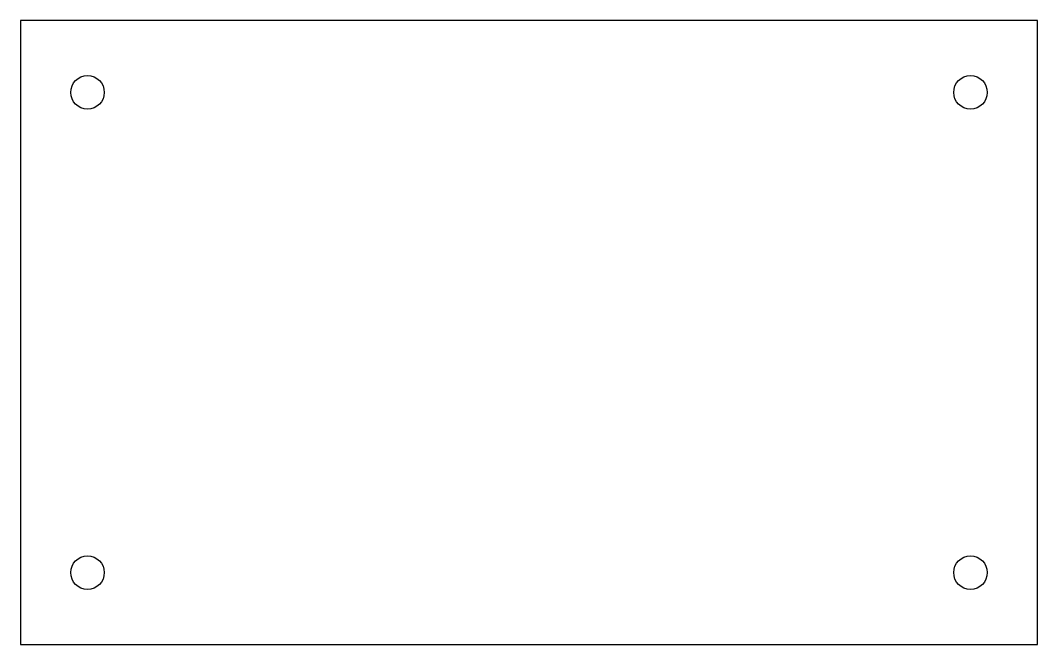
# Model space of a CAD drawing. Header units: millimetres. Extents: x 0 to 106, y 0 to 65.
import ezdxf

# ---------------------------------------------------------------- set-up
doc = ezdxf.new("R2010")
doc.units = ezdxf.units.MM

msp = doc.modelspace()

# ---------------------------------------------------------------- linework, layer by layer
for p, q in [((0, 65), (0, 0)), ((106, 65), (0, 65)), ((106, 0), (106, 65)), ((0, 0), (106, 0))]:
    msp.add_line(p, q)
for centre in [(7, 57.5), (99, 57.5), (7, 7.5), (99, 7.5)]:
    msp.add_circle(centre, 1.75)

doc.saveas('drawing.dxf')
